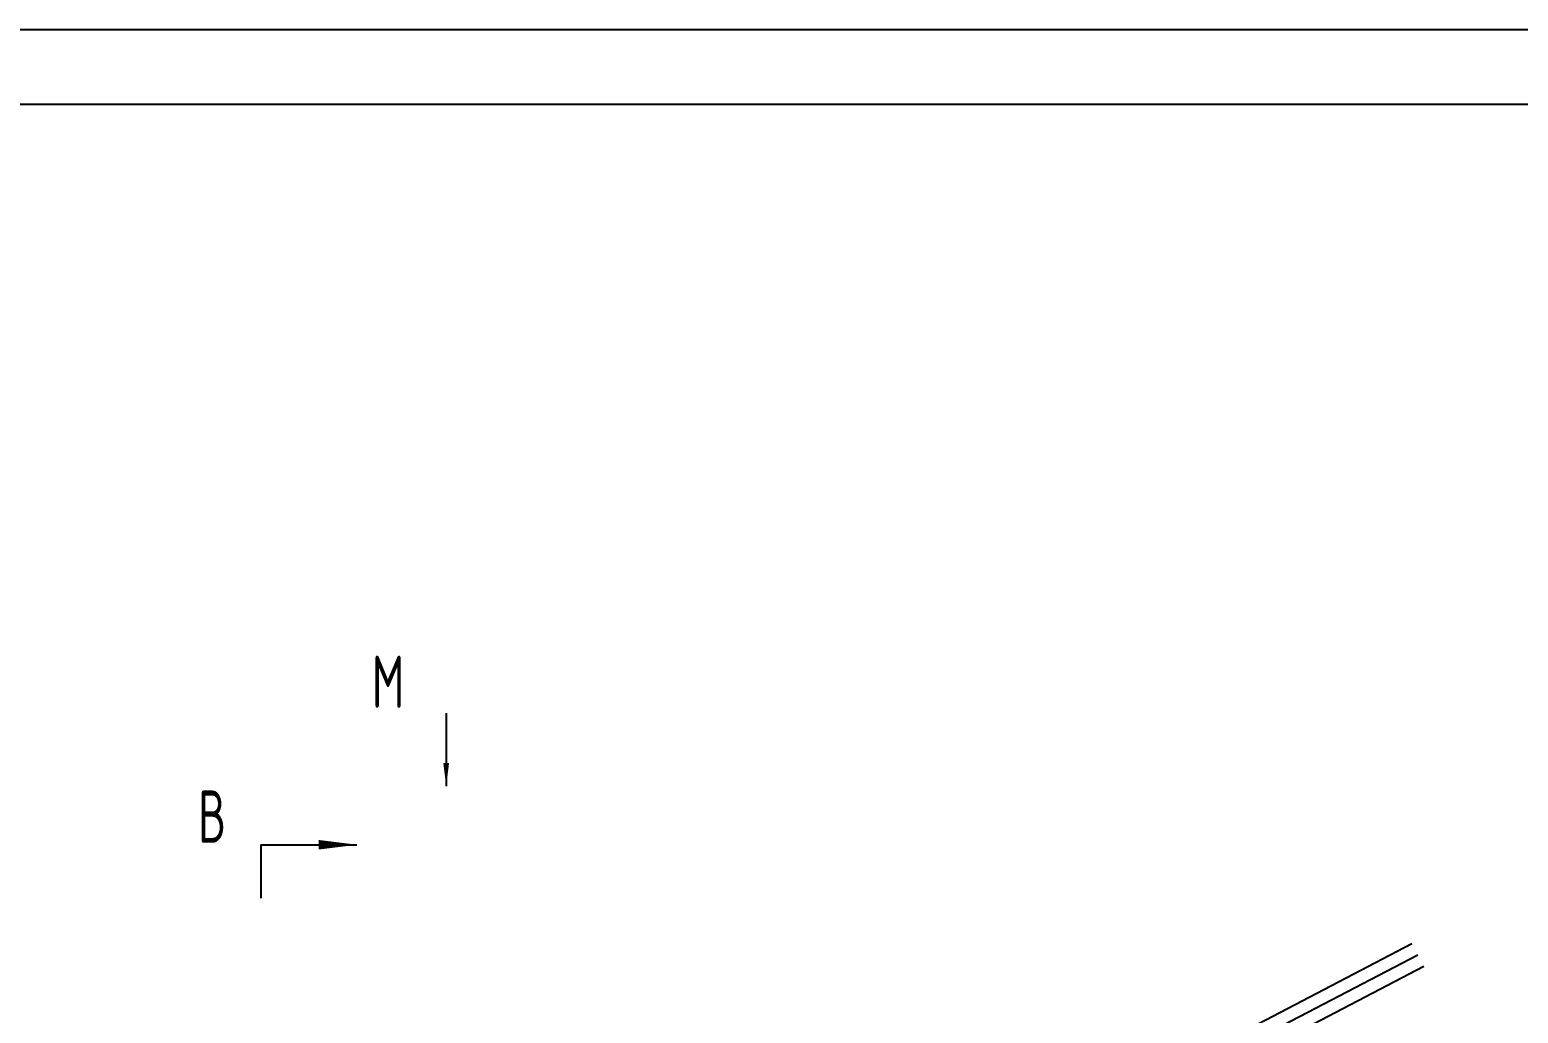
# Model space of a CAD drawing. Header units: millimetres. Extents: x 0 to 14700, y -398 to 10395.
# Drawn here: x 4617 to 8102, y 8091 to 10395 of the extents above; entities that cross this region are included whole.
import ezdxf
from ezdxf.enums import TextEntityAlignment as Align

# ---------------------------------------------------------------- set-up
doc = ezdxf.new("R2010")
doc.units = ezdxf.units.MM
doc.header["$LTSCALE"] = 350
doc.linetypes.add('G', pattern=[2, 1.25, -0.25, 0.25, -0.25])
for name, color, linetype in [('01', 7, 'Continuous'), ('02', 1, 'Continuous'), ('05', 142, 'G'), ('11', 3, 'Continuous')]:
    doc.layers.add(name, color=color, linetype=linetype)
doc.styles.get("Standard").update_dxf_attribs({"font": 'isocp', "width": 0.707, "bigfont": 'intecad.shx'})

# ---------------------------------------------------------------- blocks, each defined once
blk = doc.blocks.new('*U149')
at = {"layer": '01'}
blk.add_lwpolyline([(415, 292), (25, 292)], dxfattribs=at)
at = {"layer": '02'}
blk.add_lwpolyline([(420, 297), (0, 297)], dxfattribs=at)

msp = doc.modelspace()

# ---------------------------------------------------------------- linework, layer by layer
at = {"layer": '01'}
msp.add_line((5157.95, 8485.93), (5157.95, 8360.93), dxfattribs=at)
at = {"layer": '01', "color": 7, "linetype": 'Continuous'}
for p, q in [((7853.69, 8254.08), (5302.85, 6922.05)), ((7881.46, 8200.89), (5393.65, 6901.78))]:
    msp.add_line(p, q, dxfattribs=at)
at = {"layer": '02'}
for p, q in [((5591.88, 8794.08), (5591.88, 8623.08)), ((5157.95, 8485.93), (5382.95, 8485.93))]:
    msp.add_line(p, q, dxfattribs=at)
for points in [[(5591.88, 8677.08, 13.5, 0, 0), (5591.88, 8623.08, 0, 0, 0)], [(5382.95, 8485.93, 0, 22.5, 0), (5292.95, 8485.93, 0, 0, 0)]]:
    msp.add_lwpolyline(points, format="xyseb", dxfattribs=at)
at = {"layer": '05'}
msp.add_line((7867.58, 8227.48), (4828.38, 6640.44), dxfattribs=at)

# ---------------------------------------------------------------- block references
at = {"layer": '01', "xscale": 35, "yscale": 35, "zscale": 35}
msp.add_blockref('*U149', (0, 0), dxfattribs=at)

# ---------------------------------------------------------------- texts
at = {"layer": '11', "width": 0.707}
for s, p in [('M', (5417.8, 8769.8)), ('B', (5010.59, 8453.94))]:
    msp.add_text(s, height=122.5, dxfattribs=at).set_placement(p, align=Align.BOTTOM_LEFT)

doc.saveas('drawing.dxf')
